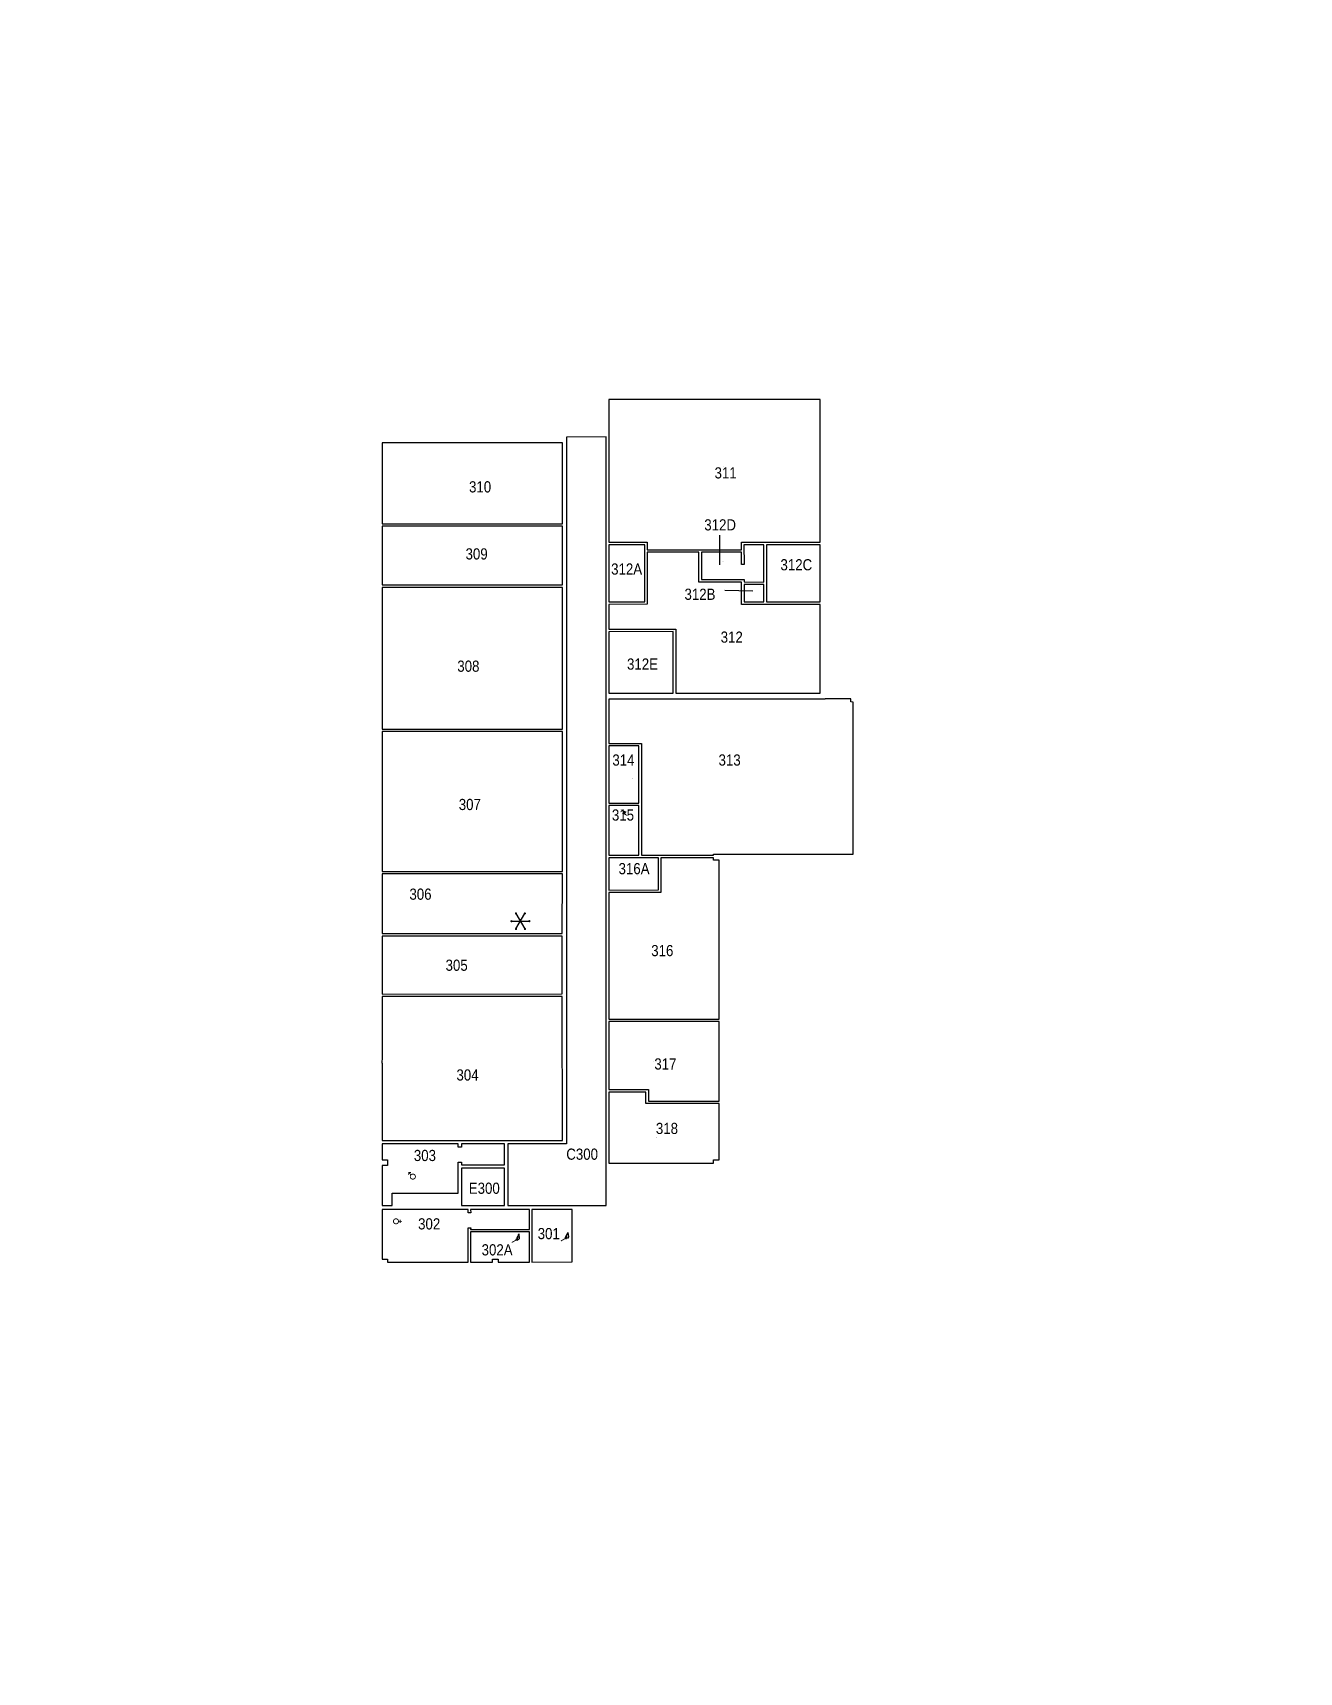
# Paper-space layout 'Layout1' of a CAD drawing. Header units: inches. Extents: x 0 to 8.5, y 0 to 11.
# The model-space entities are those that its viewports show. They can reach past a viewport. Long polylines and large blocks are cut down to what shows.
import ezdxf

# ---------------------------------------------------------------- set-up
doc = ezdxf.new("R2010")
doc.units = ezdxf.units.IN
doc.header["$LTSCALE"] = 10
doc.header["$MEASUREMENT"] = 0
doc.layers.get('0').update_dxf_attribs({"linetype": 'CONTINUOUS'})
for name, color, linetype in [('A-IDEN-ICON', 4, 'CONTINUOUS'), ('A-IDEN-SNUM', 4, 'CONTINUOUS'), ('A-IDEN-VNUM', 4, 'CONTINUOUS'), ('AREA-ASSIGN', 7, 'CONTINUOUS')]:
    doc.layers.add(name, color=color, linetype=linetype)
doc.layers.add('A-REV', color=1, linetype='CONTINUOUS', true_color=0xff0000)
doc.layers.get('0').off()
doc.layers.get('A-REV').off()
doc.styles.add('CP_ROOMSNUMBER', font='arial.ttf', dxfattribs={"height": 1})
doc.styles.add('CP_ROOMVNUMBER', font='arial.ttf', dxfattribs={"width": 0.85, "height": 0.075})

# ---------------------------------------------------------------- blocks, each defined once
blk = doc.blocks.new('CPWOMEN')
at = {"color": 0, "linetype": 'ByBlock', "const_width": 0.015}
blk.add_lwpolyline([(-0.0375, 0, 1), (0.0475, 0, 1)], format="xyb", close=True, dxfattribs=at)
for points in [[(-0.025, -0.07), (0.035, -0.07)], [(0.005, -0.04), (0.005, -0.1)]]:
    blk.add_lwpolyline(points, dxfattribs=at)
blk = doc.blocks.new('CPMEN')
at = {"color": 0, "linetype": 'ByBlock', "const_width": 0.015}
blk.add_lwpolyline([(-0.058, -0.02, 1), (0.028, -0.02, 1)], format="xyb", close=True, dxfattribs=at)
for points in [[(0.055, 0.01), (0.055, 0.05), (0.015, 0.05)], [(0.015, 0.01), (0.055, 0.05)]]:
    blk.add_lwpolyline(points, dxfattribs=at)
blk = doc.blocks.new('CPCUST')
at = {"color": 0, "linetype": 'ByBlock'}
for p, q in [((0.017, -0.064), (0.02, -0.047)), ((0.036, -0.07), (0.017, -0.064)), ((0.026, -0.041), (0.045, -0.041)), ((0.03, -0.034), (0.038, -0.03)), ((0.112, -0.063), (0.036, -0.07)), ((0.038, -0.03), (0.053, -0.032)), ((0.045, -0.041), (0.054, -0.051)), ((0.053, -0.032), (0.075, -0.048)), ((0.075, -0.048), (0.112, -0.063))]:
    blk.add_line(p, q, dxfattribs=at)
at = {"color": 0, "linetype": 'ByBlock', "const_width": 0.015}
blk.add_lwpolyline([(-0.03, 0.05), (0.01, -0.019)], dxfattribs=at)
at = {"color": 0, "linetype": 'ByBlock', "const_width": 0.0075}
blk.add_lwpolyline([(-0.033, 0.048, 1), (-0.027, 0.052, 1)], format="xyb", close=True, dxfattribs=at)
at = {"color": 0, "linetype": 'ByBlock'}
blk.add_circle((0.016, -0.031), 0.0141, dxfattribs=at)
blk = doc.blocks.new('CPELECT')
at = {"color": 0, "linetype": 'ByBlock'}
blk.add_lwpolyline([(0.062, 0.063, 0, 0.03, 0), (0.01, -0.017, 0.03, 0.03, 0), (-0.01, 0.007, 0.03, 0, 0), (-0.062, -0.073, 0.03, 0, 0)], format="xyseb", dxfattribs=at)
blk = doc.blocks.new('CPREF')
for p, q in [((-0.055, 0), (0.065, 0)), ((-0.025, -0.052), (0.035, 0.052)), ((-0.025, 0.052), (0.035, -0.052))]:
    blk.add_line(p, q)
at = {"const_width": 0.0075}
for points in [[(-0.057, -0.003, 1), (-0.053, 0.003, 1)], [(-0.027, 0.049, 1), (-0.023, 0.055, 1)], [(0.033, 0.049, 1), (0.037, 0.055, 1)], [(0.063, -0.003, 1), (0.067, 0.003, 1)], [(-0.027, -0.055, 1), (-0.023, -0.049, 1)], [(0.033, -0.055, 1), (0.037, -0.049, 1)]]:
    blk.add_lwpolyline(points, format="xyb", close=True, dxfattribs=at)

msp = doc.modelspace()

# ---------------------------------------------------------------- linework, layer by layer
at = {"layer": 'A-IDEN-VNUM'}
for points in [[(69217847.9, 27680586.9), (69217917.6, 27680601.7)], [(69217801.3, 27680496.3), (69217789.1, 27680563.2)]]:
    msp.add_lwpolyline(points, dxfattribs=at)
at = {"layer": 'AREA-ASSIGN'}
for points in [[(69217972.8, 27681445.6), (69217781.8, 27681406.6), (69217868.8, 27680979.9), (69218059.9, 27681018.9)], [(69217775.9, 27681405.4), (69217727, 27681395.4), (69217727, 27681395.4), (69217713.3, 27681392.6), (69217713.3, 27681392.6), (69217636.8, 27681377), (69217723.8, 27680950.3), (69217862.9, 27680978.7)], [(69217630.9, 27681375.8), (69217484.5, 27681346), (69217484.5, 27681346), (69217470.8, 27681343.2), (69217470.8, 27681343.2), (69217295.8, 27681307.5), (69217382.8, 27680880.8), (69217717.9, 27680949.1)], [(69217289.9, 27681306.3), (69217242, 27681296.5), (69217242, 27681296.5), (69217228.3, 27681293.7), (69217228.3, 27681293.7), (69216999.5, 27681247), (69216999.5, 27681247), (69216985.8, 27681244.2), (69216985.8, 27681244.2), (69216958.7, 27681238.7), (69217045.7, 27680812), (69217376.9, 27680879.6)], [(69216952.8, 27681237.5), (69216948.5, 27681236.6), (69216811.7, 27681208.8), (69216898.8, 27680782.1), (69217039.9, 27680810.8)], [(69216805.9, 27681207.6), (69216801.5, 27681206.7), (69216761.4, 27681198.5), (69216761.4, 27681198.5), (69216747.7, 27681195.7), (69216747.7, 27681195.7), (69216668.6, 27681179.6), (69216755.7, 27680752.9), (69216892.9, 27680780.9)], [(69216662.8, 27681178.4), (69216518.9, 27681149), (69216518.9, 27681149), (69216505, 27681147.2), (69216505.2, 27681146.2), (69216321.8, 27681108.8), (69216408.8, 27680682.1), (69216749.8, 27680751.7)], [(69216201.1, 27680865.9), (69216193.2, 27680864.2), (69216192, 27680870.1), (69216199.9, 27680871.7), (69216158.3, 27681075.5), (69216041.2, 27681051.6), (69216043.9, 27681038.5), (69216037, 27681037.1), (69216075.9, 27680846.4), (69216156.8, 27680862.9), (69216158, 27680857), (69216154.1, 27680856.3), (69216182.5, 27680717.1), (69216229.5, 27680726.7)], [(69216352.3, 27680919.1), (69216344.4, 27680917.5), (69216342.8, 27680925.4), (69216350.7, 27680927), (69216313.9, 27681107.2), (69216276.4, 27681099.6), (69216279.1, 27681086.4), (69216265.3, 27681083.6), (69216262.7, 27681096.8), (69216168.1, 27681077.5), (69216172.9, 27681054), (69216202.3, 27681060), (69216234.3, 27680903.2), (69216307.5, 27680918.2), (69216309.1, 27680910.3), (69216302.6, 27680909), (69216323.3, 27680807.1), (69216364.5, 27680815.5), (69216373, 27680817.3)], [(69218075.7, 27681011.9), (69216402.9, 27680670.7), (69216374.7, 27680809.4), (69216366.1, 27680807.7), (69216242.6, 27680782.5), (69216228.9, 27680779.7), (69216276.4, 27680546.9), (69218095.8, 27680918)], [(69218184.8, 27680930.1), (69217847.2, 27680861.2), (69217865.8, 27680770.1), (69217848.2, 27680766.5), (69217893.8, 27680543.1), (69217911.4, 27680546.7), (69217949.4, 27680360.6), (69218286.9, 27680429.5), (69218286.9, 27680429.5)], [(69216294.7, 27680907.4), (69216206.5, 27680889.4), (69216227.3, 27680787.5), (69216241, 27680790.3), (69216315.5, 27680805.5)], [(69216148.2, 27680855.1), (69216077.1, 27680840.6), (69216087.6, 27680789.2), (69216094.5, 27680790.6), (69216097.3, 27680776.8), (69216090.4, 27680775.4), (69216105.5, 27680701.4), (69216176.6, 27680715.9)], [(69217841.4, 27680860), (69217706.2, 27680832.4), (69217723.5, 27680747.2), (69217858.7, 27680774.8)], [(69217635.6, 27680818), (69217489.7, 27680788.3), (69217520.9, 27680635.4), (69217666.8, 27680665.2)], [(69217842.3, 27680765.3), (69217718.9, 27680740.2), (69217700.3, 27680831.2), (69217641.5, 27680819.2), (69217673.9, 27680660.5), (69217522.1, 27680629.6), (69217591.8, 27680287.7), (69217627.1, 27680294.9), (69217802.4, 27680330.7), (69217764.4, 27680516.8), (69217817.3, 27680527.5), (69217796.7, 27680628.5), (69217867.3, 27680642.9)], [(69217476, 27680785.5), (69217371.1, 27680764.1), (69217386.8, 27680686.8), (69217122.3, 27680632.8), (69217157, 27680462.3), (69217159.5, 27680462.8), (69217227, 27680131.6), (69217587.2, 27680205.1), (69217586.1, 27680210.9), (69217593.9, 27680212.5), (69217581.5, 27680273.4), (69217580.5, 27680273.2)], [(69217365.2, 27680762.9), (69217230, 27680735.3), (69217244.5, 27680663.9), (69217379.7, 27680691.4)], [(69216230.7, 27680720.8), (69216106.7, 27680695.5), (69216126.1, 27680600.5), (69216250.1, 27680625.8)], [(69217224.1, 27680734.1), (69217106.5, 27680710.1), (69217121.1, 27680638.7), (69217238.7, 27680662.7)], [(69217125.8, 27680585.5), (69217043.5, 27680568.7), (69217018.3, 27680692.1), (69216718.5, 27680631), (69216771.8, 27680369.4), (69216910.3, 27680397.7), (69216910.3, 27680397.7), (69216924.1, 27680400.5), (69216924.1, 27680400.5), (69217148.5, 27680446.3), (69217145.7, 27680460), (69217151.2, 27680461.1)], [(69217100.6, 27680708.9), (69217024.2, 27680693.3), (69217048.2, 27680575.8), (69217124.6, 27680591.3)], [(69216712.6, 27680629.8), (69216551.9, 27680597), (69216571.1, 27680502.9), (69216543.7, 27680497.3), (69216577.8, 27680329.9), (69216667.8, 27680348.2), (69216667.8, 27680348.2), (69216681.6, 27680351), (69216681.6, 27680351), (69216766, 27680368.2)], [(69217906.7, 27680539.7), (69217859.7, 27680530.1), (69217858.5, 27680535.9), (69217887.9, 27680541.9), (69217868.5, 27680637), (69217803.8, 27680623.8), (69217824.4, 27680522.9), (69217818.5, 27680521.7), (69217828.1, 27680474.6), (69217916.3, 27680492.6)], [(69216536.6, 27680502), (69216564, 27680507.6), (69216546, 27680595.8), (69216377.5, 27680561.4), (69216428.1, 27680313.5), (69216436.3, 27680315.2), (69216439.1, 27680301.6), (69216572, 27680328.7)], [(69217812.7, 27680520.5), (69217771.5, 27680512.1), (69217781.1, 27680465), (69217822.2, 27680473.4)], [(69217917.5, 27680486.7), (69217782.3, 27680459.2), (69217808.3, 27680331.9), (69217943.5, 27680359.4)]]:
    msp.add_lwpolyline(points, close=True, dxfattribs=at)

# ---------------------------------------------------------------- block references
at = {"layer": 'A-IDEN-ICON'}
for name, p, xscale, yscale, zscale, rotation in [('CPWOMEN', (69216136.7, 27681036.9), 144, 144, 144, 11.52878329201916), ('CPMEN', (69216252.8, 27681021.9), 144, 144, 144, 11.52878329201916), ('CPREF', (69216907.4, 27680889, 0), 360.0000000025632, 360.0000000025632, 360.0000000025632, 281.7247726715222), ('CPCUST', (69216149.4, 27680745.6), 144, 144, 144, 11.52878329201916), ('CPELECT', (69217214.6, 27680694.3), 144, 144, 144, 11.52878329201916), ('CPCUST', (69216176.6, 27680630.2), 144, 144, 144, 11.52878329201916)]:
    msp.add_blockref(name, p, dxfattribs=dict(at, xscale=xscale, yscale=yscale, zscale=zscale, rotation=rotation))

# ---------------------------------------------------------------- texts
at = {"layer": 'A-IDEN-SNUM', "style": 'CP_ROOMSNUMBER'}
for s, p in [('0530031000', (69217957.3, 27681206.5)), ('0530030600', (69216930.2, 27681159)), ('0530030900', (69217763, 27681166.9)), ('0530030800', (69217518.1, 27681114.9)), ('0530030700', (69217213.3, 27681050.7)), ('0530030300', (69216293.1, 27681006.7)), ('0530030200', (69216128.8, 27680980.7)), ('0530030500', (69216794.4, 27680959.1)), ('0530030400', (69216607.6, 27680923)), ('0530E30000', (69216247.1, 27680850.7, -3)), ('05300312A0', (69217778, 27680795.8)), ('05300302A0', (69216136.4, 27680747.3)), ('0530031400', (69217299.9, 27680692.4)), ('05300312E0', (69217588.4, 27680690.1)), ('0530030100', (69216189.8, 27680659.4)), ('0530031500', (69217169.4, 27680664.6)), ('0530C30000', (69216355.8, 27680617.5)), ('05300316A0', (69217072.9, 27680632.1)), ('0530031100', (69218081.2, 27680629.3)), ('0530031200', (69217757.7, 27680561.3)), ('05300312D0', (69217856.4, 27680583.6)), ('0530031600', (69216809.3, 27680545.5)), ('0530031700', (69216639.3, 27680506.8)), ('0530031300', (69217259.1, 27680500.1)), ('05300312B0', (69217815.6, 27680481.5)), ('0530031800', (69216460.4, 27680462.1)), ('05300312C0', (69217871.6, 27680408.2))]:
    msp.add_text(s, height=0.36, rotation=281.53, dxfattribs=at).set_placement(p)
at = {"layer": 'A-IDEN-VNUM', "style": 'CP_ROOMVNUMBER', "width": 0.85}
for s, p in [('309', (69217737.3, 27681191.8)), ('310 ', (69217897.7, 27681215.9)), ('306', (69216904.9, 27681160.4)), ('308', (69217467.6, 27681157.1)), ('307', (69217141, 27681086.9)), ('305', (69216754.2, 27681040.5)), ('303', (69216288.6, 27681023.8, -3)), ('302', (69216128.8, 27680980.7)), ('304', (69216499.7, 27680961.8)), ('E300', (69216237.6, 27680877.9)), ('312A', (69217771.8, 27680839.8)), ('302A', (69216098, 27680817.8)), ('312E', (69217554.6, 27680756.3)), ('315', (69217190, 27680719.2)), ('314', (69217320.4, 27680744.7)), ('301', (69216163.5, 27680692.9)), ('316A', (69217066.3, 27680677.6)), ('C300', (69216365.3, 27680663.5)), ('312B', (69217747.5, 27680654)), ('312D', (69217921.3, 27680640.6)), ('311', (69218049.3, 27680641.4)), ('316', (69216888.1, 27680560.7)), ('312', (69217663.6, 27680547.6)), ('317', (69216621.3, 27680498.6)), ('313', (69217371.7, 27680493.3)), ('318', (69216469.5, 27680463.8)), ('312C', (69217863.7, 27680441))]:
    msp.add_text(s, height=27, rotation=281.5288, dxfattribs=at).set_placement(p)

psp = doc.layouts.get("Layout1")

# ---------------------------------------------------------------- viewports
at = {"layer": 'A-REV', "view_target_point": (90.971, 30.144), "view_twist_angle": 78.47121670142}
psp.add_viewport(center=(4.25, 5.5), size=(8.5, 10.9999), view_center_point=(-13288342.21, 73352794.982), view_height=3959.9603, dxfattribs=at)

doc.saveas('drawing.dxf')
